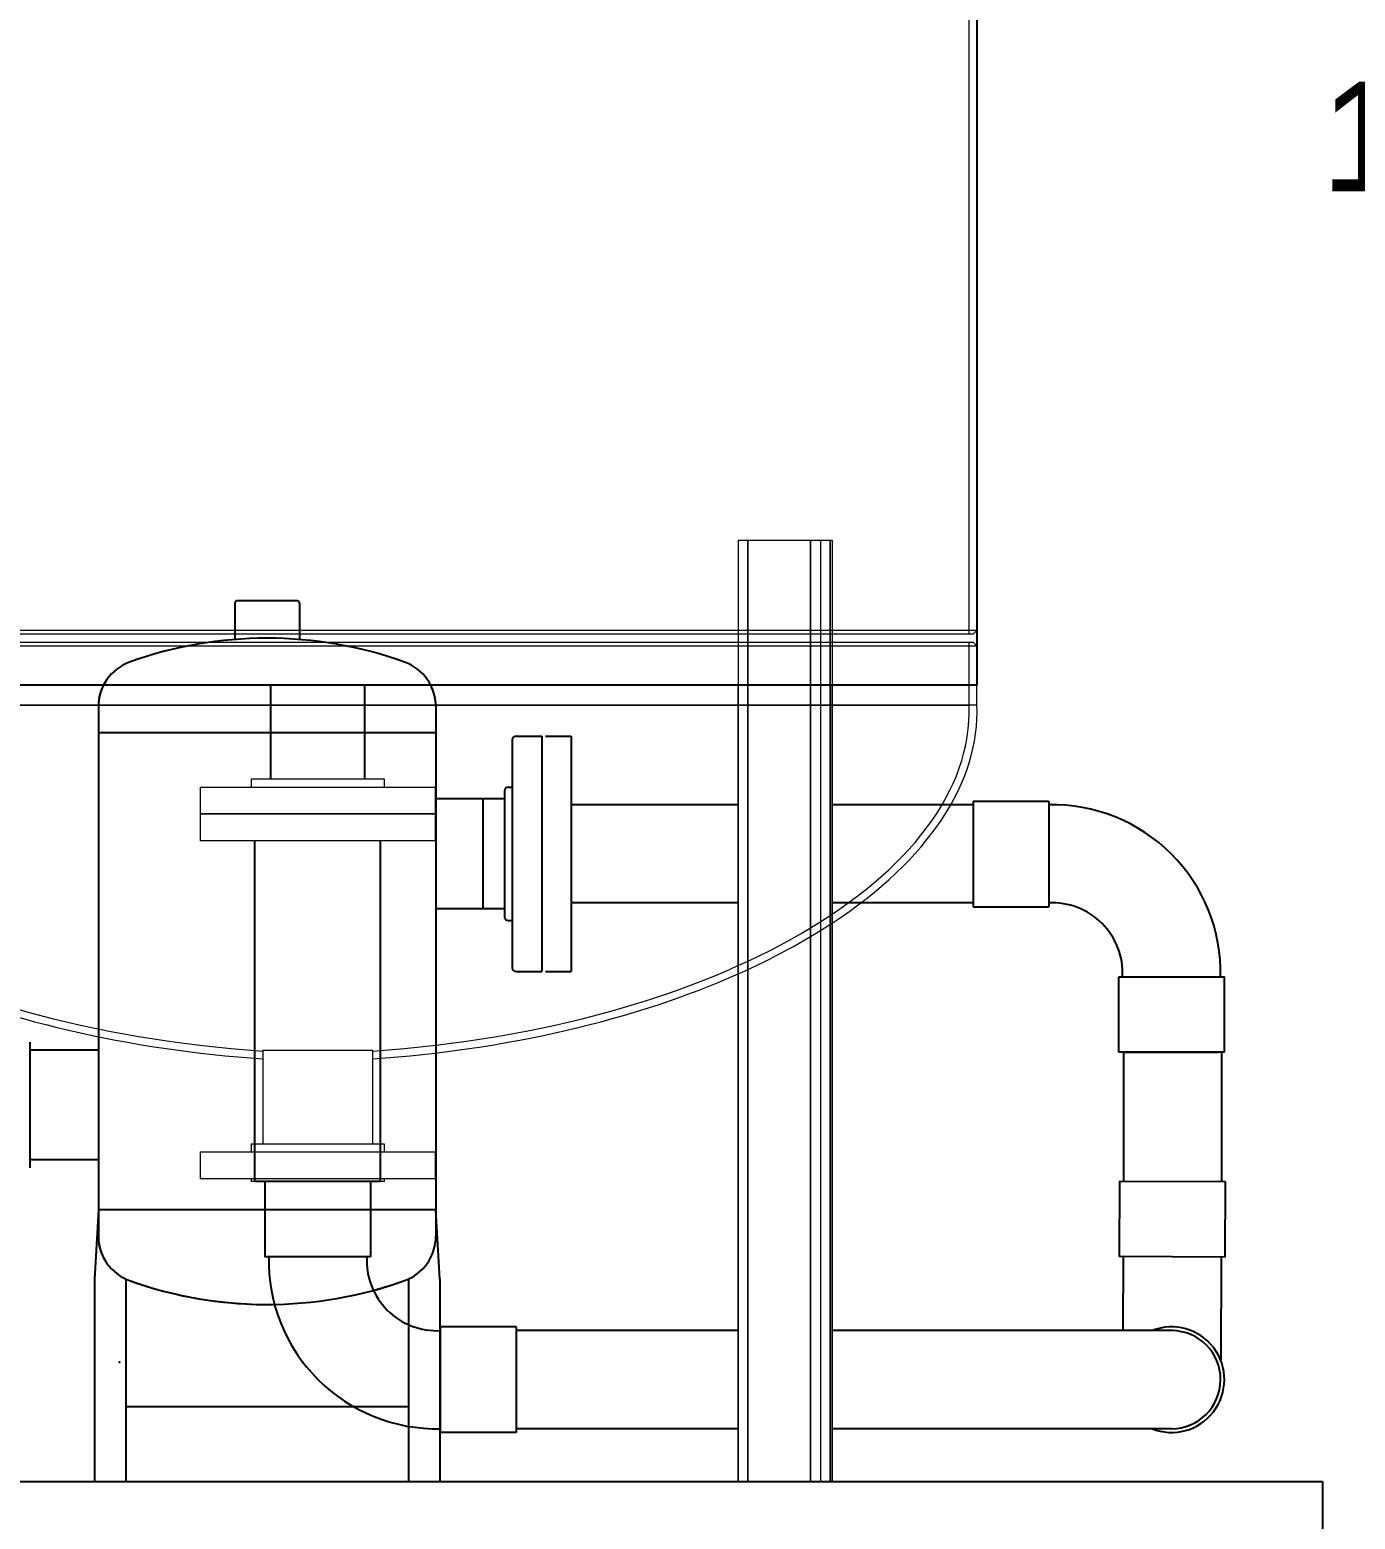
# Model space of a CAD drawing. Header units: inches. Extents: x 3128 to 3569, y 1222 to 1501.
# Drawn here: x 3482.5 to 3524.72, y 1278.88 to 1326.34 of the extents above; entities that cross this region are included whole.
import ezdxf

# ---------------------------------------------------------------- set-up
doc = ezdxf.new("R2010")
doc.units = ezdxf.units.IN
doc.header["$MEASUREMENT"] = 0
doc.header["$PDSIZE"] = -1
for name, color, linetype in [('WCTANK', 7, 'Continuous'), ('WNOTANK', 7, 'Continuous'), ('WOTANK', 7, 'Continuous')]:
    doc.layers.add(name, color=color, linetype=linetype)
doc.dimstyles.new('General Dimension', dxfattribs={"dimtxt": 3.5, "dimasz": 4, "dimexe": 1, "dimexo": 0.5, "dimgap": 0.09, "dimtad": 0, "dimtih": 1, "dimtoh": 1, "dimdec": 3, "dimzin": 0, "dimdsep": 46, "dimlunit": 5, "dimtxsty": 'Standard', "dimcen": 0.09, "dimadec": 0, "dimazin": 0, "dimtfac": 1, "dimtdec": 3, "dimtofl": 0, "dimtmove": 0, "dimatfit": 3, "dimfxl": 1, "dimtolj": 1, "dimtzin": 0, "dimarcsym": 0})

# ---------------------------------------------------------------- blocks, each defined once
blk = doc.blocks.new('*D47')
at = {"layer": 'Defpoints', "color": 0}
for p in [(3491.674, 1373.803), (3528.845, 1373.803), (3523.68, 1272.082)]:
    blk.add_point(p, dxfattribs=at)
at = {"layer": 'WCTANK', "color": 0, "lineweight": -2}
for p, q in [((3492.174, 1373.803), (3529.845, 1373.803)), ((3528.845, 1369.803), (3528.845, 1327.116)), ((3528.845, 1276.082), (3528.845, 1318.769)), ((3524.18, 1272.082), (3529.845, 1272.082))]:
    blk.add_line(p, q, dxfattribs=at)
at = {"layer": 'WCTANK', "color": 0}
for points in [[(3528.179, 1369.803), (3529.512, 1369.803), (3528.845, 1373.803)], [(3528.179, 1276.082), (3529.512, 1276.082), (3528.845, 1272.082)]]:
    blk.add_solid(points, dxfattribs=at)
at = {"layer": 'WCTANK', "color": 0, "insert": (3528.845, 1322.942), "char_height": 3.5, "attachment_point": 5}
blk.add_mtext('\\A1;101{\\H1x;\\S3/4;}', dxfattribs=at)
blk = doc.blocks.new('*D48')
at = {"layer": 'Defpoints', "color": 0}
for p in [(3491.674, 1353.457), (3523.68, 1272.082), (3528.845, 1272.082)]:
    blk.add_point(p, dxfattribs=at)
at = {"layer": 'WOTANK', "color": 0, "lineweight": -2}
for p, q in [((3492.174, 1353.457), (3529.845, 1353.457)), ((3528.845, 1349.457), (3528.845, 1316.943)), ((3528.845, 1276.082), (3528.845, 1308.596)), ((3524.18, 1272.082), (3529.845, 1272.082))]:
    blk.add_line(p, q, dxfattribs=at)
at = {"layer": 'WOTANK', "color": 0}
for points in [[(3528.179, 1349.457), (3529.512, 1349.457), (3528.845, 1353.457)], [(3528.179, 1276.082), (3529.512, 1276.082), (3528.845, 1272.082)]]:
    blk.add_solid(points, dxfattribs=at)
at = {"layer": 'WOTANK', "color": 0, "insert": (3528.845, 1312.769), "char_height": 3.5, "attachment_point": 5}
blk.add_mtext('\\A1;81{\\H1x;\\S3/8;}', dxfattribs=at)

msp = doc.modelspace()

# ---------------------------------------------------------------- linework, layer by layer
at = {"color": 0, "linetype": 'Continuous'}
for p, q in [((3411.6757, 1280.0817), (3523.6796, 1280.0817)), ((3411.6757, 1280.0817), (3523.6796, 1280.0817)), ((3523.6796, 1280.0817), (3523.6796, 1272.0817)), ((3523.6796, 1280.0817), (3523.6796, 1272.0817))]:
    msp.add_line(p, q, dxfattribs=at)
at = {"layer": 'WCTANK', "color": 0, "linetype": 'Continuous', "lineweight": 15}
for p, q in [((3505.0618, 1310.0817), (3505.0618, 1280.0817)), ((3505.0618, 1310.0817), (3508.0618, 1310.0817)), ((3505.0618, 1310.0817), (3505.0618, 1280.0817)), ((3505.0618, 1310.0817), (3508.0618, 1310.0817)), ((3505.3743, 1280.0817), (3505.3743, 1310.0817)), ((3505.3743, 1310.0817), (3505.3743, 1280.0817)), ((3505.3743, 1280.0817), (3505.3743, 1310.0817)), ((3505.3743, 1310.0817), (3505.3743, 1280.0817)), ((3507.3743, 1280.0817), (3507.3743, 1310.0817)), ((3507.3743, 1310.0817), (3507.3743, 1280.0817)), ((3507.3743, 1280.0817), (3507.3743, 1310.0817)), ((3507.3743, 1310.0817), (3507.3743, 1280.0817)), ((3507.6868, 1310.0817), (3507.6868, 1280.0817)), ((3507.6868, 1310.0817), (3507.6868, 1280.0817)), ((3507.9993, 1280.0817), (3507.9993, 1310.0817)), ((3507.9993, 1310.0817), (3507.9993, 1280.0817)), ((3507.9993, 1280.0817), (3507.9993, 1310.0817)), ((3507.9993, 1310.0817), (3507.9993, 1280.0817)), ((3508.0618, 1310.0817), (3508.0618, 1280.0817)), ((3508.0618, 1310.0817), (3508.0618, 1280.0817)), ((3478.2859, 1307.2067), (3491.6738, 1307.2067)), ((3478.2859, 1307.2067), (3491.6738, 1307.2067)), ((3491.6738, 1307.2067), (3505.0618, 1307.2067)), ((3491.6738, 1307.2067), (3505.0618, 1307.2067)), ((3505.0618, 1307.2067), (3508.0618, 1307.2067)), ((3505.0618, 1307.2067), (3508.0618, 1307.2067)), ((3508.0618, 1307.2067), (3512.6738, 1307.2067)), ((3508.0618, 1307.2067), (3512.6738, 1307.2067)), ((3491.6738, 1307.0817), (3478.2859, 1307.0817)), ((3491.6738, 1307.0817), (3478.2859, 1307.0817)), ((3478.2859, 1306.8317), (3505.0618, 1306.8317)), ((3478.2859, 1306.8317), (3505.0618, 1306.8317)), ((3478.2859, 1306.7067), (3505.0618, 1306.7067)), ((3478.2859, 1306.7067), (3505.0618, 1306.7067)), ((3505.0618, 1307.0817), (3491.6738, 1307.0817)), ((3505.0618, 1307.0817), (3491.6738, 1307.0817)), ((3508.0618, 1307.0817), (3505.0618, 1307.0817)), ((3508.0618, 1307.0817), (3505.0618, 1307.0817)), ((3505.0618, 1306.8317), (3508.0618, 1306.8317)), ((3505.0618, 1306.8317), (3508.0618, 1306.8317)), ((3505.0618, 1306.7067), (3508.0618, 1306.7067)), ((3505.0618, 1306.7067), (3508.0618, 1306.7067)), ((3512.5488, 1307.0817), (3508.0618, 1307.0817)), ((3512.5488, 1307.0817), (3508.0618, 1307.0817)), ((3508.0618, 1306.8317), (3512.5488, 1306.8317)), ((3508.0618, 1306.8317), (3512.5488, 1306.8317)), ((3508.0618, 1306.7067), (3512.6738, 1306.7067)), ((3508.0618, 1306.7067), (3512.6738, 1306.7067)), ((3470.9238, 1304.8248), (3512.4238, 1304.8248)), ((3470.9238, 1304.8248), (3512.4238, 1304.8248)), ((3478.2859, 1304.8317), (3505.0618, 1304.8317)), ((3478.2859, 1304.8317), (3505.0618, 1304.8317)), ((3505.0618, 1304.8317), (3508.0618, 1304.8317)), ((3505.0618, 1304.8317), (3508.0618, 1304.8317)), ((3508.0618, 1304.8317), (3512.6738, 1304.8317)), ((3508.0618, 1304.8317), (3512.6738, 1304.8317)), ((3489.9238, 1293.8317), (3491.6738, 1293.8317)), ((3489.9238, 1293.8317), (3491.6738, 1293.8317)), ((3491.6738, 1293.8317), (3493.4238, 1293.8317)), ((3491.6738, 1293.8317), (3493.4238, 1293.8317)), ((3487.9238, 1290.5842), (3491.6738, 1290.5842)), ((3487.9238, 1290.5842), (3491.6738, 1290.5842)), ((3491.6738, 1290.8342), (3489.5488, 1290.8342)), ((3491.6738, 1290.8342), (3489.5488, 1290.8342)), ((3493.7988, 1290.8342), (3491.6738, 1290.8342)), ((3493.7988, 1290.8342), (3491.6738, 1290.8342)), ((3491.6738, 1290.5842), (3495.4238, 1290.5842)), ((3491.6738, 1290.5842), (3495.4238, 1290.5842)), ((3491.6738, 1289.7275), (3487.9238, 1289.7275)), ((3491.6738, 1289.7275), (3487.9238, 1289.7275)), ((3491.6738, 1289.6442), (3489.5488, 1289.6442)), ((3491.6738, 1289.6442), (3489.5488, 1289.6442)), ((3495.4238, 1289.7275), (3491.6738, 1289.7275)), ((3495.4238, 1289.7275), (3491.6738, 1289.7275)), ((3493.7988, 1289.6442), (3491.6738, 1289.6442)), ((3493.7988, 1289.6442), (3491.6738, 1289.6442)), ((3505.0618, 1280.0817), (3508.0618, 1280.0817)), ((3505.0618, 1280.0817), (3508.0618, 1280.0817))]:
    msp.add_line(p, q, dxfattribs=at)
at = {"layer": 'WCTANK', "color": 0, "linetype": 'Continuous'}
for p, q in [((3512.5543, 1301.6442), (3511.8363, 1301.6442)), ((3512.5543, 1301.6442), (3511.8363, 1301.6442)), ((3512.5543, 1301.7644), (3514.9581, 1301.7644)), ((3512.5543, 1301.7644), (3512.5543, 1298.399)), ((3512.5543, 1301.7644), (3514.9581, 1301.7644)), ((3512.5543, 1301.7644), (3512.5543, 1298.399)), ((3514.9581, 1301.7644), (3514.9581, 1298.399)), ((3514.9581, 1301.7644), (3514.9581, 1298.399)), ((3512.5543, 1298.5192), (3508.9722, 1298.5192)), ((3512.5543, 1298.5192), (3508.9722, 1298.5192)), ((3512.5543, 1298.399), (3514.9581, 1298.399)), ((3512.5543, 1298.399), (3514.9581, 1298.399)), ((3517.1889, 1296.1682), (3520.5543, 1296.1682)), ((3517.1889, 1293.7644), (3517.1889, 1296.1682)), ((3517.1889, 1296.1682), (3520.5543, 1296.1682)), ((3517.1889, 1293.7644), (3517.1889, 1296.1682)), ((3520.5543, 1293.7644), (3520.5543, 1296.1682)), ((3520.5543, 1293.7644), (3520.5543, 1296.1682)), ((3482.5003, 1294.0867), (3482.5003, 1290.0767)), ((3482.5003, 1294.0867), (3482.5003, 1290.0767)), ((3484.6853, 1293.8317), (3482.5003, 1293.8317)), ((3484.6853, 1293.8317), (3482.5003, 1293.8317)), ((3484.6853, 1294.2553), (3484.6853, 1287.8966)), ((3484.6853, 1294.2553), (3484.6853, 1287.8966)), ((3484.6853, 1294.2553), (3484.6853, 1287.8966)), ((3484.6853, 1294.2553), (3484.6853, 1287.8966)), ((3484.6853, 1293.8373), (3484.6853, 1287.8966)), ((3484.6853, 1293.8373), (3484.6853, 1287.8966)), ((3495.4353, 1293.737), (3495.4353, 1287.8966)), ((3495.4353, 1293.737), (3495.4353, 1287.8966)), ((3520.5543, 1293.7644), (3517.1889, 1293.7644)), ((3520.5543, 1293.7644), (3517.1889, 1293.7644)), ((3520.5543, 1293.7644), (3517.1889, 1293.7644)), ((3520.5543, 1293.7644), (3517.1889, 1293.7644)), ((3517.3363, 1293.7644), (3517.3363, 1289.6441)), ((3517.3363, 1293.7644), (3517.3363, 1289.6441)), ((3517.3716, 1293.7644), (3520.3716, 1293.7644)), ((3517.3716, 1293.7644), (3520.3716, 1293.7644)), ((3520.4613, 1293.7644), (3520.4613, 1289.6441)), ((3520.4613, 1293.7644), (3520.4613, 1289.6441)), ((3484.6853, 1290.3317), (3482.5003, 1290.3317)), ((3484.6853, 1290.3317), (3482.5003, 1290.3317)), ((3489.9911, 1289.6442), (3489.9911, 1287.2403)), ((3489.9911, 1289.6442), (3489.9911, 1287.2403)), ((3493.3565, 1289.6442), (3493.3565, 1287.2403)), ((3493.3565, 1289.6442), (3493.3565, 1287.2403)), ((3517.2162, 1289.6514), (3517.2058, 1287.2476)), ((3517.2162, 1289.6514), (3517.2058, 1287.2476)), ((3517.2162, 1289.6514), (3520.5815, 1289.6369)), ((3517.2162, 1289.6514), (3520.5815, 1289.6369)), ((3520.5815, 1289.6369), (3520.5712, 1287.233)), ((3520.5815, 1289.6369), (3520.5712, 1287.233)), ((3484.6853, 1288.7399), (3484.5603, 1286.533)), ((3484.6853, 1288.7399), (3484.5603, 1286.533)), ((3484.8868, 1288.7399), (3484.6853, 1288.7399)), ((3489.9911, 1288.7399), (3484.6853, 1288.7399)), ((3484.8868, 1288.7399), (3484.6853, 1288.7399)), ((3489.9911, 1288.7399), (3484.6853, 1288.7399)), ((3489.9911, 1288.7399), (3487.8868, 1288.7399)), ((3489.9911, 1288.7399), (3487.8868, 1288.7399)), ((3495.4353, 1288.7399), (3493.3565, 1288.7399)), ((3495.4353, 1288.7399), (3493.3565, 1288.7399)), ((3495.5603, 1286.533), (3495.4353, 1288.7399)), ((3495.5603, 1286.533), (3495.4353, 1288.7399)), ((3493.3565, 1287.2403), (3489.9911, 1287.2403)), ((3493.3565, 1287.2403), (3489.9911, 1287.2403)), ((3520.5712, 1287.233), (3517.2058, 1287.2476)), ((3520.5712, 1287.233), (3517.2058, 1287.2476)), ((3517.326, 1287.247), (3517.3158, 1284.8961)), ((3517.326, 1287.247), (3517.3158, 1284.8961)), ((3518.8885, 1287.2403), (3517.326, 1287.247)), ((3518.8885, 1287.2403), (3517.326, 1287.247)), ((3520.451, 1287.2336), (3520.4368, 1283.9447)), ((3520.451, 1287.2336), (3520.4368, 1283.9447)), ((3484.5603, 1286.533), (3484.5603, 1280.0817)), ((3484.5603, 1286.533), (3484.5603, 1280.0817)), ((3485.5603, 1286.533), (3485.5603, 1280.0817)), ((3485.5603, 1286.533), (3485.5603, 1280.0817)), ((3494.5603, 1286.533), (3494.5603, 1285.0805)), ((3494.5603, 1286.533), (3494.5603, 1285.0805)), ((3495.5603, 1286.533), (3495.5603, 1280.0817)), ((3495.5603, 1286.533), (3495.5603, 1280.0817)), ((3497.9911, 1285.0096), (3495.5873, 1285.0096)), ((3495.5873, 1281.6442), (3495.5873, 1285.0096)), ((3497.9911, 1285.0096), (3495.5873, 1285.0096)), ((3495.5873, 1281.6442), (3495.5873, 1285.0096)), ((3497.9911, 1285.0096), (3497.9911, 1281.6442)), ((3497.9911, 1285.0096), (3497.9911, 1281.6442)), ((3505.0618, 1284.8894), (3497.9911, 1284.8894)), ((3505.0618, 1284.8894), (3497.9911, 1284.8894)), ((3518.9163, 1284.8894), (3508.0618, 1284.8894)), ((3518.9163, 1284.8894), (3508.0618, 1284.8894)), ((3492.8314, 1282.4567), (3485.5603, 1282.4567)), ((3492.8314, 1282.4567), (3485.5603, 1282.4567)), ((3494.5603, 1281.8405), (3494.5603, 1280.0817)), ((3494.5603, 1281.8405), (3494.5603, 1280.0817)), ((3497.9911, 1281.6442), (3495.5873, 1281.6442)), ((3497.9911, 1281.6442), (3495.5873, 1281.6442)), ((3505.0618, 1281.7644), (3497.9911, 1281.7644)), ((3505.0618, 1281.7644), (3497.9911, 1281.7644)), ((3518.8716, 1281.7644), (3508.0618, 1281.7644)), ((3518.8716, 1281.7644), (3508.0618, 1281.7644))]:
    msp.add_line(p, q, dxfattribs=at)
for centre, radius, start, end in [((3515.0773, 1296.2874), 5.3581, 358.72526, 91.27474), ((3515.0773, 1296.2874), 5.3581, 358.72526, 91.27474), ((3515.0734, 1296.2835), 2.2387, 357.04941, 92.95059), ((3515.0734, 1296.2835), 2.2387, 357.04941, 92.95059), ((3486.1853, 1287.8966), 1.5, 180, 203.14545), ((3486.1853, 1287.8966), 1.5, 180, 250.25916), ((3486.1853, 1287.8966), 1.5, 180, 203.14545), ((3486.1853, 1287.8966), 1.5, 180, 250.25916), ((3493.9353, 1287.8966), 1.5, 289.74084, 0), ((3493.9353, 1287.8966), 1.5, 289.74084, 0), ((3495.4681, 1287.1211), 5.3581, 178.72526, 271.27474), ((3495.4681, 1287.1211), 5.3581, 178.72526, 271.27474), ((3495.472, 1287.1251), 2.2387, 177.04941, 272.95059), ((3495.472, 1287.1251), 2.2387, 177.04941, 272.95059), ((3490.0603, 1298.6948), 12.9724, 250.25916, 271.03757), ((3490.0603, 1298.6948), 12.9724, 250.25916, 271.03757), ((3490.0603, 1298.6948), 12.9724, 285.13044, 289.74084), ((3490.0603, 1298.6948), 12.9724, 285.13044, 289.74084), ((3518.8716, 1283.3269), 1.6827, 247.96582, 111.53986), ((3518.8716, 1283.3269), 1.6827, 247.96582, 111.53986), ((3518.8716, 1283.3269), 1.5625, 269.75284, 89.75284), ((3518.8716, 1283.3269), 1.5625, 269.75284, 89.75284)]:
    msp.add_arc(centre, radius, start, end, dxfattribs=at)
at = {"layer": 'WCTANK', "color": 0, "linetype": 'Continuous', "lineweight": 15}
for major_axis, ratio, start_param, end_param in [((20.75, -0.7333), 0.4994541, 3.1415927, 4.6456128), ((20.75, -0.7333), 0.4994541, 3.1415927, 4.6456128), ((-20.75, -0.7333), 0.4994541, 1.6375725, 3.1415927), ((-20.75, -0.7333), 0.4994541, 1.6375725, 3.1415927), ((-21, -0.7401), 0.5054049, 2.4480589, 3.1415927), ((-21, -0.7401), 0.5054049, 2.4480589, 3.1415927), ((-21, -0.7401), 0.5054049, 2.2441314, 2.4480589), ((-21, -0.7401), 0.5054049, 2.2441314, 2.4480589), ((21, -0.7401), 0.5054049, 4.0390539, 4.6467827), ((21, -0.7401), 0.5054049, 4.0390539, 4.6467827), ((-21, -0.7401), 0.5054049, 1.6364026, 2.2441314), ((-21, -0.7401), 0.5054049, 1.6364026, 2.2441314)]:
    msp.add_ellipse((3491.6738, 1304.0916), major_axis=major_axis, ratio=ratio, start_param=start_param, end_param=end_param, dxfattribs=at)
for points in [[(3512.4238, 1307.0817), (3512.4238, 1353.0817)], [(3512.4238, 1307.0817), (3512.4238, 1353.0817)], [(3512.6738, 1307.2067), (3512.6738, 1341.7977)], [(3512.6738, 1307.2067), (3512.6738, 1341.7977)], [(3512.5488, 1307.0817), (3512.6738, 1307.2067)], [(3512.5488, 1307.0817), (3512.6738, 1307.2067)], [(3512.4238, 1304.8248), (3512.4238, 1306.8317)], [(3512.4238, 1304.8248), (3512.4238, 1306.8317)], [(3512.6738, 1306.7067), (3512.5488, 1306.8317)], [(3512.6738, 1306.7067), (3512.5488, 1306.8317)], [(3512.6738, 1304.8317), (3512.6738, 1306.7067)], [(3512.6738, 1304.8317), (3512.6738, 1306.7067)], [(3489.9238, 1293.8317), (3489.9238, 1293.5494)], [(3489.9238, 1293.8317), (3489.9238, 1293.5494)], [(3493.4238, 1293.5494), (3493.4238, 1293.8317)], [(3493.4238, 1293.5494), (3493.4238, 1293.8317)], [(3489.9238, 1293.5494), (3489.9238, 1290.8342)], [(3489.9238, 1293.5494), (3489.9238, 1290.8342)], [(3493.4238, 1290.8342), (3493.4238, 1293.5494)], [(3493.4238, 1290.8342), (3493.4238, 1293.5494)], [(3487.9238, 1290.5842), (3487.9238, 1289.7275)], [(3487.9238, 1290.5842), (3487.9238, 1289.7275)], [(3489.5488, 1290.8342), (3489.5488, 1290.5842)], [(3489.5488, 1290.8342), (3489.5488, 1290.5842)], [(3493.7988, 1290.5842), (3493.7988, 1290.8342)], [(3493.7988, 1290.5842), (3493.7988, 1290.8342)], [(3495.4238, 1289.7275), (3495.4238, 1290.5842)], [(3495.4238, 1289.7275), (3495.4238, 1290.5842)], [(3489.5488, 1289.7275), (3489.5488, 1289.6442)], [(3489.5488, 1289.7275), (3489.5488, 1289.6442)], [(3493.7988, 1289.6442), (3493.7988, 1289.7275)], [(3493.7988, 1289.6442), (3493.7988, 1289.7275)]]:
    msp.add_open_spline(points, degree=1, dxfattribs=at)
at = {"layer": 'WCTANK', "color": 0, "linetype": 'Continuous'}
msp.add_point((3485.3529, 1283.8894), dxfattribs=at)
msp.add_point((3485.3529, 1283.8894), dxfattribs=at)
at = {"layer": 'WNOTANK', "color": 0, "linetype": 'Continuous'}
for p, q in [((3489.0333, 1308.0842), (3489.0333, 1306.9135)), ((3489.0333, 1308.0842), (3489.0333, 1306.9135)), ((3491.0273, 1308.1442), (3489.0933, 1308.1442)), ((3491.0273, 1308.1442), (3489.0933, 1308.1442)), ((3491.0873, 1308.0842), (3491.0873, 1306.9135)), ((3491.0873, 1308.0842), (3491.0873, 1306.9135)), ((3484.6853, 1304.7799), (3484.6853, 1303.4305)), ((3484.6853, 1304.7799), (3484.6853, 1287.8966)), ((3484.6853, 1304.7799), (3484.6853, 1303.4305)), ((3484.6853, 1304.7799), (3484.6853, 1287.8966)), ((3495.4353, 1304.7799), (3495.4353, 1287.8966)), ((3495.4353, 1304.7799), (3495.4353, 1287.8966)), ((3495.4353, 1303.9367), (3484.6853, 1303.9367)), ((3495.4353, 1303.9367), (3484.6853, 1303.9367)), ((3497.9903, 1303.8317), (3498.8103, 1303.8317)), ((3497.9903, 1303.8317), (3498.8103, 1303.8317)), ((3498.8103, 1303.8317), (3498.8103, 1296.3317)), ((3498.8103, 1303.8317), (3498.8103, 1296.3317)), ((3497.8703, 1303.7117), (3497.8703, 1296.4517)), ((3497.8703, 1303.7117), (3497.8703, 1296.4517)), ((3497.6203, 1302.0867), (3497.6203, 1298.0767)), ((3497.6203, 1302.0867), (3497.6203, 1298.0767)), ((3497.7403, 1302.2067), (3497.8703, 1302.2067)), ((3497.7403, 1302.2067), (3497.8703, 1302.2067)), ((3497.6203, 1301.8317), (3495.4353, 1301.8317)), ((3497.6203, 1301.8317), (3495.4353, 1301.8317)), ((3496.9353, 1301.8317), (3496.9353, 1298.3317)), ((3496.9353, 1301.8317), (3496.9353, 1298.3317)), ((3497.6203, 1298.3317), (3495.4353, 1298.3317)), ((3497.6203, 1298.3317), (3495.4353, 1298.3317)), ((3497.7403, 1297.9567), (3497.8703, 1297.9567)), ((3497.7403, 1297.9567), (3497.8703, 1297.9567)), ((3484.6853, 1296.7328), (3484.6853, 1287.8966)), ((3484.6853, 1296.7328), (3484.6853, 1287.8966)), ((3497.9903, 1296.3317), (3498.8103, 1296.3317)), ((3497.9903, 1296.3317), (3498.8103, 1296.3317)), ((3482.5003, 1294.0867), (3482.5003, 1290.0767)), ((3482.5003, 1294.0867), (3482.5003, 1290.0767)), ((3484.6853, 1293.8317), (3482.5003, 1293.8317)), ((3484.6853, 1293.8317), (3482.5003, 1293.8317)), ((3484.6853, 1293.8373), (3484.6853, 1287.8966)), ((3484.6853, 1293.8373), (3484.6853, 1287.8966)), ((3484.6853, 1290.3317), (3482.5003, 1290.3317)), ((3484.6853, 1290.3317), (3482.5003, 1290.3317)), ((3484.6853, 1288.7399), (3484.5603, 1286.533)), ((3484.6853, 1288.7399), (3484.5603, 1286.533)), ((3484.8868, 1288.7399), (3484.6853, 1288.7399)), ((3495.4353, 1288.7399), (3484.6853, 1288.7399)), ((3484.8868, 1288.7399), (3484.6853, 1288.7399)), ((3495.4353, 1288.7399), (3484.6853, 1288.7399)), ((3492.1783, 1288.7399), (3487.8868, 1288.7399)), ((3492.1783, 1288.7399), (3487.8868, 1288.7399)), ((3495.5603, 1286.533), (3495.4353, 1288.7399)), ((3495.5603, 1286.533), (3495.4353, 1288.7399)), ((3484.5603, 1286.533), (3484.5603, 1280.0817)), ((3484.5603, 1286.533), (3484.5603, 1280.0817)), ((3485.5603, 1286.533), (3485.5603, 1280.0817)), ((3485.5603, 1286.533), (3485.5603, 1280.0817)), ((3494.5603, 1286.533), (3494.5603, 1280.0817)), ((3494.5603, 1286.533), (3494.5603, 1280.0817)), ((3495.5603, 1286.533), (3495.5603, 1280.0817)), ((3495.5603, 1286.533), (3495.5603, 1280.0817)), ((3494.5603, 1282.4567), (3485.5603, 1282.4567)), ((3494.5603, 1282.4567), (3485.5603, 1282.4567))]:
    msp.add_line(p, q, dxfattribs=at)
for centre, radius, start, end in [((3489.0933, 1308.0842), 0.06, 90, 180), ((3489.0933, 1308.0842), 0.06, 90, 180), ((3491.0273, 1308.0842), 0.06, 0, 90), ((3491.0273, 1308.0842), 0.06, 0, 90), ((3490.0603, 1293.9817), 12.9724, 70.25916, 109.74084), ((3490.0603, 1293.9817), 12.9724, 70.25916, 109.74084), ((3486.1853, 1304.7799), 1.5, 109.74084, 180), ((3486.1853, 1304.7799), 1.5, 109.74084, 180), ((3493.9353, 1304.7799), 1.5, 0, 70.25916), ((3493.9353, 1304.7799), 1.5, 0, 70.25916), ((3497.9903, 1303.7117), 0.12, 90, 180), ((3497.9903, 1303.7117), 0.12, 90, 180), ((3497.7403, 1302.0867), 0.12, 90, 180), ((3497.7403, 1302.0867), 0.12, 90, 180), ((3497.7403, 1298.0767), 0.12, 180, 270), ((3497.7403, 1298.0767), 0.12, 180, 270), ((3497.9903, 1296.4517), 0.12, 180, 270), ((3497.9903, 1296.4517), 0.12, 180, 270), ((3486.1853, 1287.8966), 1.5, 180, 203.14545), ((3486.1853, 1287.8966), 1.5, 180, 250.25916), ((3486.1853, 1287.8966), 1.5, 180, 203.14545), ((3486.1853, 1287.8966), 1.5, 180, 250.25916), ((3493.9353, 1287.8966), 1.5, 289.74084, 0), ((3493.9353, 1287.8966), 1.5, 289.74084, 0), ((3490.0603, 1298.6948), 12.9724, 250.25916, 289.74084), ((3490.0603, 1298.6948), 12.9724, 250.25916, 289.74084)]:
    msp.add_arc(centre, radius, start, end, dxfattribs=at)
at = {"layer": 'WNOTANK', "color": 0, "linetype": 'Continuous', "lineweight": 15}
msp.add_open_spline([(3495.4238, 1289.7275), (3495.4238, 1290.5842)], degree=1, dxfattribs=at)
msp.add_open_spline([(3495.4238, 1289.7275), (3495.4238, 1290.5842)], degree=1, dxfattribs=at)
at = {"layer": 'WNOTANK', "color": 0, "linetype": 'Continuous'}
msp.add_point((3485.3529, 1283.8894), dxfattribs=at)
msp.add_point((3485.3529, 1283.8894), dxfattribs=at)
at = {"layer": 'WOTANK', "color": 0, "linetype": 'Continuous'}
for p, q in [((3512.6738, 1353.4567), (3512.6738, 1305.4567)), ((3512.6738, 1353.4567), (3512.6738, 1305.4567)), ((3512.6738, 1305.4567), (3470.6738, 1305.4567)), ((3512.6738, 1305.4567), (3470.6738, 1305.4567)), ((3490.1738, 1302.4592), (3490.1738, 1305.4567)), ((3490.1738, 1302.4592), (3490.1738, 1305.4567)), ((3493.1738, 1302.4592), (3493.1738, 1305.4567)), ((3493.1738, 1302.4592), (3493.1738, 1305.4567)), ((3484.6853, 1304.7799), (3484.6853, 1303.4305)), ((3484.6853, 1304.7799), (3484.6853, 1287.8966)), ((3484.6853, 1304.7799), (3484.6853, 1303.4305)), ((3484.6853, 1304.7799), (3484.6853, 1287.8966)), ((3495.4353, 1304.7799), (3495.4353, 1287.8966)), ((3495.4353, 1304.7799), (3495.4353, 1287.8966)), ((3490.1738, 1303.9367), (3484.6853, 1303.9367)), ((3490.1738, 1303.9367), (3484.6853, 1303.9367)), ((3495.4353, 1303.9367), (3493.1738, 1303.9367)), ((3495.4353, 1303.9367), (3493.1738, 1303.9367)), ((3497.9903, 1303.8317), (3498.8103, 1303.8317)), ((3497.9903, 1303.8317), (3498.8103, 1303.8317)), ((3498.8103, 1303.8317), (3498.8103, 1296.3317)), ((3498.8103, 1303.8317), (3498.8103, 1296.3317)), ((3498.9303, 1303.8317), (3499.7503, 1303.8317)), ((3498.9303, 1303.8317), (3499.7503, 1303.8317)), ((3499.7503, 1303.8317), (3499.7503, 1296.3317)), ((3499.7503, 1303.8317), (3499.7503, 1296.3317)), ((3497.8703, 1303.7117), (3497.8703, 1296.4517)), ((3497.8703, 1303.7117), (3497.8703, 1296.4517)), ((3497.6203, 1302.0867), (3497.6203, 1298.0767)), ((3497.6203, 1302.0867), (3497.6203, 1298.0767)), ((3497.7403, 1302.2067), (3497.8703, 1302.2067)), ((3497.7403, 1302.2067), (3497.8703, 1302.2067)), ((3497.6203, 1301.8317), (3495.4353, 1301.8317)), ((3497.6203, 1301.8317), (3495.4353, 1301.8317)), ((3496.9353, 1301.8317), (3496.9353, 1298.3317)), ((3496.9353, 1301.8317), (3496.9353, 1298.3317)), ((3505.0618, 1301.6442), (3499.7503, 1301.6442)), ((3505.0618, 1301.6442), (3499.7503, 1301.6442)), ((3512.5543, 1301.6442), (3508.0618, 1301.6442)), ((3512.5543, 1301.6442), (3508.0618, 1301.6442)), ((3512.5543, 1301.7644), (3514.9581, 1301.7644)), ((3512.5543, 1301.7644), (3512.5543, 1298.399)), ((3512.5543, 1301.7644), (3514.9581, 1301.7644)), ((3512.5543, 1301.7644), (3512.5543, 1298.399)), ((3514.9581, 1301.7644), (3514.9581, 1298.399)), ((3514.9581, 1301.7644), (3514.9581, 1298.399)), ((3489.6738, 1289.6442), (3489.6738, 1300.4959)), ((3489.6738, 1289.6442), (3489.6738, 1300.4959)), ((3493.6738, 1289.6442), (3493.6738, 1300.4959)), ((3493.6738, 1289.6442), (3493.6738, 1300.4959)), ((3497.6203, 1298.3317), (3495.4353, 1298.3317)), ((3497.6203, 1298.3317), (3495.4353, 1298.3317)), ((3505.0618, 1298.5192), (3499.7503, 1298.5192)), ((3505.0618, 1298.5192), (3499.7503, 1298.5192)), ((3512.5543, 1298.5192), (3508.0618, 1298.5192)), ((3512.5543, 1298.5192), (3508.0618, 1298.5192)), ((3512.5543, 1298.399), (3514.9581, 1298.399)), ((3512.5543, 1298.399), (3514.9581, 1298.399)), ((3497.7403, 1297.9567), (3497.8703, 1297.9567)), ((3497.7403, 1297.9567), (3497.8703, 1297.9567)), ((3484.6853, 1296.7328), (3484.6853, 1287.8966)), ((3484.6853, 1296.7328), (3484.6853, 1287.8966)), ((3497.9903, 1296.3317), (3498.8103, 1296.3317)), ((3497.9903, 1296.3317), (3498.8103, 1296.3317)), ((3498.9303, 1296.3317), (3499.7503, 1296.3317)), ((3498.9303, 1296.3317), (3499.7503, 1296.3317)), ((3517.1889, 1296.1682), (3520.5543, 1296.1682)), ((3517.1889, 1293.7644), (3517.1889, 1296.1682)), ((3517.1889, 1296.1682), (3520.5543, 1296.1682)), ((3517.1889, 1293.7644), (3517.1889, 1296.1682)), ((3520.5543, 1293.7644), (3520.5543, 1296.1682)), ((3520.5543, 1293.7644), (3520.5543, 1296.1682)), ((3482.5003, 1294.0867), (3482.5003, 1290.0767)), ((3482.5003, 1294.0867), (3482.5003, 1290.0767)), ((3484.6853, 1293.8317), (3482.5003, 1293.8317)), ((3484.6853, 1293.8317), (3482.5003, 1293.8317)), ((3484.6853, 1293.8373), (3484.6853, 1287.8966)), ((3484.6853, 1293.8373), (3484.6853, 1287.8966)), ((3520.5543, 1293.7644), (3517.1889, 1293.7644)), ((3520.5543, 1293.7644), (3517.1889, 1293.7644)), ((3520.5543, 1293.7644), (3517.1889, 1293.7644)), ((3520.5543, 1293.7644), (3517.1889, 1293.7644)), ((3517.3363, 1293.7644), (3517.3363, 1289.6441)), ((3517.3363, 1293.7644), (3517.3363, 1289.6441)), ((3517.3716, 1293.7644), (3520.3716, 1293.7644)), ((3517.3716, 1293.7644), (3520.3716, 1293.7644)), ((3520.4613, 1293.7644), (3520.4613, 1289.6441)), ((3520.4613, 1293.7644), (3520.4613, 1289.6441)), ((3484.6853, 1290.3317), (3482.5003, 1290.3317)), ((3484.6853, 1290.3317), (3482.5003, 1290.3317)), ((3493.6738, 1289.6442), (3489.6738, 1289.6442)), ((3493.6738, 1289.6442), (3489.6738, 1289.6442)), ((3489.9911, 1289.6442), (3489.9911, 1287.2403)), ((3489.9911, 1289.6442), (3489.9911, 1287.2403)), ((3493.3565, 1289.6442), (3493.3565, 1287.2403)), ((3493.3565, 1289.6442), (3493.3565, 1287.2403)), ((3517.2162, 1289.6514), (3517.2058, 1287.2476)), ((3517.2162, 1289.6514), (3517.2058, 1287.2476)), ((3517.2162, 1289.6514), (3520.5815, 1289.6369)), ((3517.2162, 1289.6514), (3520.5815, 1289.6369)), ((3520.5815, 1289.6369), (3520.5712, 1287.233)), ((3520.5815, 1289.6369), (3520.5712, 1287.233)), ((3484.6853, 1288.7399), (3484.5603, 1286.533)), ((3484.6853, 1288.7399), (3484.5603, 1286.533)), ((3484.8868, 1288.7399), (3484.6853, 1288.7399)), ((3489.9911, 1288.7399), (3484.6853, 1288.7399)), ((3484.8868, 1288.7399), (3484.6853, 1288.7399)), ((3489.9911, 1288.7399), (3484.6853, 1288.7399)), ((3489.9911, 1288.7399), (3487.8868, 1288.7399)), ((3489.9911, 1288.7399), (3487.8868, 1288.7399)), ((3495.4353, 1288.7399), (3493.3565, 1288.7399)), ((3495.4353, 1288.7399), (3493.3565, 1288.7399)), ((3495.5603, 1286.533), (3495.4353, 1288.7399)), ((3495.5603, 1286.533), (3495.4353, 1288.7399)), ((3493.3565, 1287.2403), (3489.9911, 1287.2403)), ((3493.3565, 1287.2403), (3489.9911, 1287.2403)), ((3520.5712, 1287.233), (3517.2058, 1287.2476)), ((3520.5712, 1287.233), (3517.2058, 1287.2476)), ((3517.326, 1287.247), (3517.3158, 1284.8961)), ((3517.326, 1287.247), (3517.3158, 1284.8961)), ((3518.8885, 1287.2403), (3517.326, 1287.247)), ((3518.8885, 1287.2403), (3517.326, 1287.247)), ((3520.451, 1287.2336), (3520.4368, 1283.9447)), ((3520.451, 1287.2336), (3520.4368, 1283.9447)), ((3484.5603, 1286.533), (3484.5603, 1280.0817)), ((3484.5603, 1286.533), (3484.5603, 1280.0817)), ((3485.5603, 1286.533), (3485.5603, 1280.0817)), ((3485.5603, 1286.533), (3485.5603, 1280.0817)), ((3494.5603, 1286.533), (3494.5603, 1285.0805)), ((3494.5603, 1286.533), (3494.5603, 1285.0805)), ((3495.5603, 1286.533), (3495.5603, 1284.8882)), ((3495.5603, 1286.533), (3495.5603, 1284.8882)), ((3497.9911, 1285.0096), (3495.5873, 1285.0096)), ((3495.5873, 1281.6442), (3495.5873, 1285.0096)), ((3497.9911, 1285.0096), (3495.5873, 1285.0096)), ((3495.5873, 1281.6442), (3495.5873, 1285.0096)), ((3497.9911, 1285.0096), (3497.9911, 1281.6442)), ((3497.9911, 1285.0096), (3497.9911, 1281.6442)), ((3505.0618, 1284.8894), (3497.9911, 1284.8894)), ((3505.0618, 1284.8894), (3497.9911, 1284.8894)), ((3518.9163, 1284.8894), (3508.0618, 1284.8894)), ((3518.9163, 1284.8894), (3508.0618, 1284.8894)), ((3492.8314, 1282.4567), (3485.5603, 1282.4567)), ((3492.8314, 1282.4567), (3485.5603, 1282.4567)), ((3494.5603, 1281.8405), (3494.5603, 1280.0817)), ((3494.5603, 1281.8405), (3494.5603, 1280.0817)), ((3495.5603, 1281.7638), (3495.5603, 1280.0817)), ((3495.5603, 1281.7638), (3495.5603, 1280.0817)), ((3497.9911, 1281.6442), (3495.5873, 1281.6442)), ((3497.9911, 1281.6442), (3495.5873, 1281.6442)), ((3505.0618, 1281.7644), (3497.9911, 1281.7644)), ((3505.0618, 1281.7644), (3497.9911, 1281.7644)), ((3518.8716, 1281.7644), (3508.0618, 1281.7644)), ((3518.8716, 1281.7644), (3508.0618, 1281.7644)), ((3509.6738, 1280.0817), (3512.6738, 1280.0817)), ((3509.6738, 1280.0817), (3512.6738, 1280.0817))]:
    msp.add_line(p, q, dxfattribs=at)
at = {"layer": 'WOTANK', "color": 0, "linetype": 'Continuous', "lineweight": 15}
for p, q in [((3489.9238, 1305.4567), (3491.6738, 1305.4567)), ((3489.9238, 1305.4567), (3491.6738, 1305.4567)), ((3491.6738, 1305.4567), (3493.4238, 1305.4567)), ((3491.6738, 1305.4567), (3493.4238, 1305.4567)), ((3505.0618, 1280.0817), (3505.0618, 1305.4567)), ((3505.0618, 1280.0817), (3505.0618, 1305.4567)), ((3508.0618, 1280.0817), (3508.0618, 1305.4567)), ((3508.0618, 1280.0817), (3508.0618, 1305.4567)), ((3491.6738, 1302.4592), (3489.5488, 1302.4592)), ((3491.6738, 1302.4592), (3489.5488, 1302.4592)), ((3493.7988, 1302.4592), (3491.6738, 1302.4592)), ((3493.7988, 1302.4592), (3491.6738, 1302.4592)), ((3487.9238, 1302.2092), (3491.6738, 1302.2092)), ((3487.9238, 1302.2092), (3491.6738, 1302.2092)), ((3491.6738, 1302.2092), (3495.4238, 1302.2092)), ((3491.6738, 1302.2092), (3495.4238, 1302.2092)), ((3491.6738, 1301.3525), (3487.9238, 1301.3525)), ((3487.9238, 1301.3525), (3491.6738, 1301.3525)), ((3491.6738, 1301.3525), (3487.9238, 1301.3525)), ((3487.9238, 1301.3525), (3491.6738, 1301.3525)), ((3495.4238, 1301.3525), (3491.6738, 1301.3525)), ((3491.6738, 1301.3525), (3495.4238, 1301.3525)), ((3495.4238, 1301.3525), (3491.6738, 1301.3525)), ((3491.6738, 1301.3525), (3495.4238, 1301.3525)), ((3491.6738, 1300.4959), (3487.9238, 1300.4959)), ((3491.6738, 1300.4959), (3487.9238, 1300.4959)), ((3495.4238, 1300.4959), (3491.6738, 1300.4959)), ((3495.4238, 1300.4959), (3491.6738, 1300.4959))]:
    msp.add_line(p, q, dxfattribs=at)
at = {"layer": 'WOTANK', "color": 0, "linetype": 'Continuous'}
for centre, radius, start, end in [((3486.1853, 1304.7799), 1.5, 153.18209, 180), ((3486.1853, 1304.7799), 1.5, 153.18209, 180), ((3493.9353, 1304.7799), 1.5, 0, 26.81791), ((3493.9353, 1304.7799), 1.5, 0, 26.81791), ((3497.9903, 1303.7117), 0.12, 90, 180), ((3497.9903, 1303.7117), 0.12, 90, 180), ((3497.7403, 1302.0867), 0.12, 90, 180), ((3497.7403, 1302.0867), 0.12, 90, 180), ((3515.0773, 1296.2874), 5.3581, 358.72526, 91.27474), ((3515.0773, 1296.2874), 5.3581, 358.72526, 91.27474), ((3497.7403, 1298.0767), 0.12, 180, 270), ((3497.7403, 1298.0767), 0.12, 180, 270), ((3515.0734, 1296.2835), 2.2387, 357.04941, 92.95059), ((3515.0734, 1296.2835), 2.2387, 357.04941, 92.95059), ((3497.9903, 1296.4517), 0.12, 180, 270), ((3497.9903, 1296.4517), 0.12, 180, 270), ((3486.1853, 1287.8966), 1.5, 180, 203.14545), ((3486.1853, 1287.8966), 1.5, 180, 250.25916), ((3486.1853, 1287.8966), 1.5, 180, 203.14545), ((3486.1853, 1287.8966), 1.5, 180, 250.25916), ((3493.9353, 1287.8966), 1.5, 289.74084, 0), ((3493.9353, 1287.8966), 1.5, 289.74084, 0), ((3495.4681, 1287.1211), 5.3581, 178.72526, 271.27474), ((3495.4681, 1287.1211), 5.3581, 178.72526, 271.27474), ((3495.472, 1287.1251), 2.2387, 177.04941, 272.95059), ((3495.472, 1287.1251), 2.2387, 177.04941, 272.95059), ((3490.0603, 1298.6948), 12.9724, 250.25916, 271.03757), ((3490.0603, 1298.6948), 12.9724, 250.25916, 271.03757), ((3490.0603, 1298.6948), 12.9724, 285.13044, 289.74084), ((3490.0603, 1298.6948), 12.9724, 285.13044, 289.74084), ((3518.8716, 1283.3269), 1.6827, 247.96582, 111.53986), ((3518.8716, 1283.3269), 1.6827, 247.96582, 111.53986), ((3518.8716, 1283.3269), 1.5625, 269.75284, 89.75284), ((3518.8716, 1283.3269), 1.5625, 269.75284, 89.75284)]:
    msp.add_arc(centre, radius, start, end, dxfattribs=at)
at = {"layer": 'WOTANK', "color": 0, "linetype": 'Continuous', "lineweight": 15}
for points in [[(3489.5488, 1302.4592), (3489.5488, 1302.2092)], [(3489.5488, 1302.4592), (3489.5488, 1302.2092)], [(3493.7988, 1302.2092), (3493.7988, 1302.4592)], [(3493.7988, 1302.2092), (3493.7988, 1302.4592)], [(3487.9238, 1302.2092), (3487.9238, 1301.3525)], [(3487.9238, 1302.2092), (3487.9238, 1301.3525)], [(3495.4238, 1301.3525), (3495.4238, 1302.2092)], [(3495.4238, 1301.3525), (3495.4238, 1302.2092)], [(3487.9238, 1301.3525), (3487.9238, 1300.4959)], [(3487.9238, 1301.3525), (3487.9238, 1300.4959)], [(3495.4238, 1300.4959), (3495.4238, 1301.3525)], [(3495.4238, 1300.4959), (3495.4238, 1301.3525)]]:
    msp.add_open_spline(points, degree=1, dxfattribs=at)
at = {"layer": 'WOTANK', "color": 0, "linetype": 'Continuous'}
msp.add_point((3485.3529, 1283.8894), dxfattribs=at)
msp.add_point((3485.3529, 1283.8894), dxfattribs=at)

# ---------------------------------------------------------------- dimensions: what is measured, and where the dimension line sits
at = {"layer": 'WCTANK', "color": 0}
dim = msp.add_linear_dim(base=(3528.8453, 1373.8028), p1=(3523.6796, 1272.0817), p2=(3491.6738, 1373.8028), angle=90, dimstyle='General Dimension', dxfattribs=at)
dim.commit()
dim.dimension.update_dxf_attribs({"geometry": '*D47', "text_midpoint": (3528.8453, 1322.9423)})
at = {"layer": 'WOTANK', "color": 0}
dim = msp.add_linear_dim(base=(3528.8453, 1272.0817), p1=(3491.6738, 1353.4567), p2=(3523.6796, 1272.0817), angle=90, dimstyle='General Dimension', dxfattribs=at)
dim.commit()
dim.dimension.update_dxf_attribs({"geometry": '*D48', "text_midpoint": (3528.8453, 1312.7692), "dimtype": 160})

doc.saveas('drawing.dxf')
